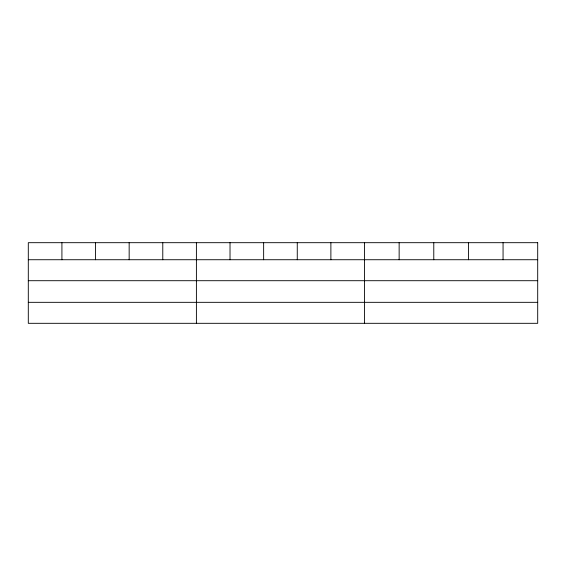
<?xml version="1.0" encoding="UTF-8"?>
<svg xmlns="http://www.w3.org/2000/svg" width="566" height="566" viewBox="0 0 566 566"><rect width="100%" height="100%" fill="white"/><g stroke="black" fill="none" stroke-linecap="round" stroke-linejoin="round"><path stroke-width="0.85" d="M28.3 259.73L537.7 259.73M28.3 280.708L537.7 280.708M28.3 302.329L537.7 302.329M503.061 242.687L503.061 259.73M468.422 242.687L468.422 259.73M433.782 242.687L433.782 259.73M399.143 242.687L399.143 259.73M364.504 242.687L364.504 323.313M330.884 242.687L330.884 259.73M297.263 242.687L297.263 259.73M263.643 242.687L263.643 259.73M230.022 242.687L230.022 259.73M196.402 242.687L196.402 323.313M162.782 242.687L162.782 259.73M129.161 242.687L129.161 259.73M95.541 242.687L95.541 259.73M61.92 242.687L61.92 259.73M537.7 242.687L28.3 242.687L28.3 323.313L537.7 323.313L537.7 242.687"/></g></svg>
